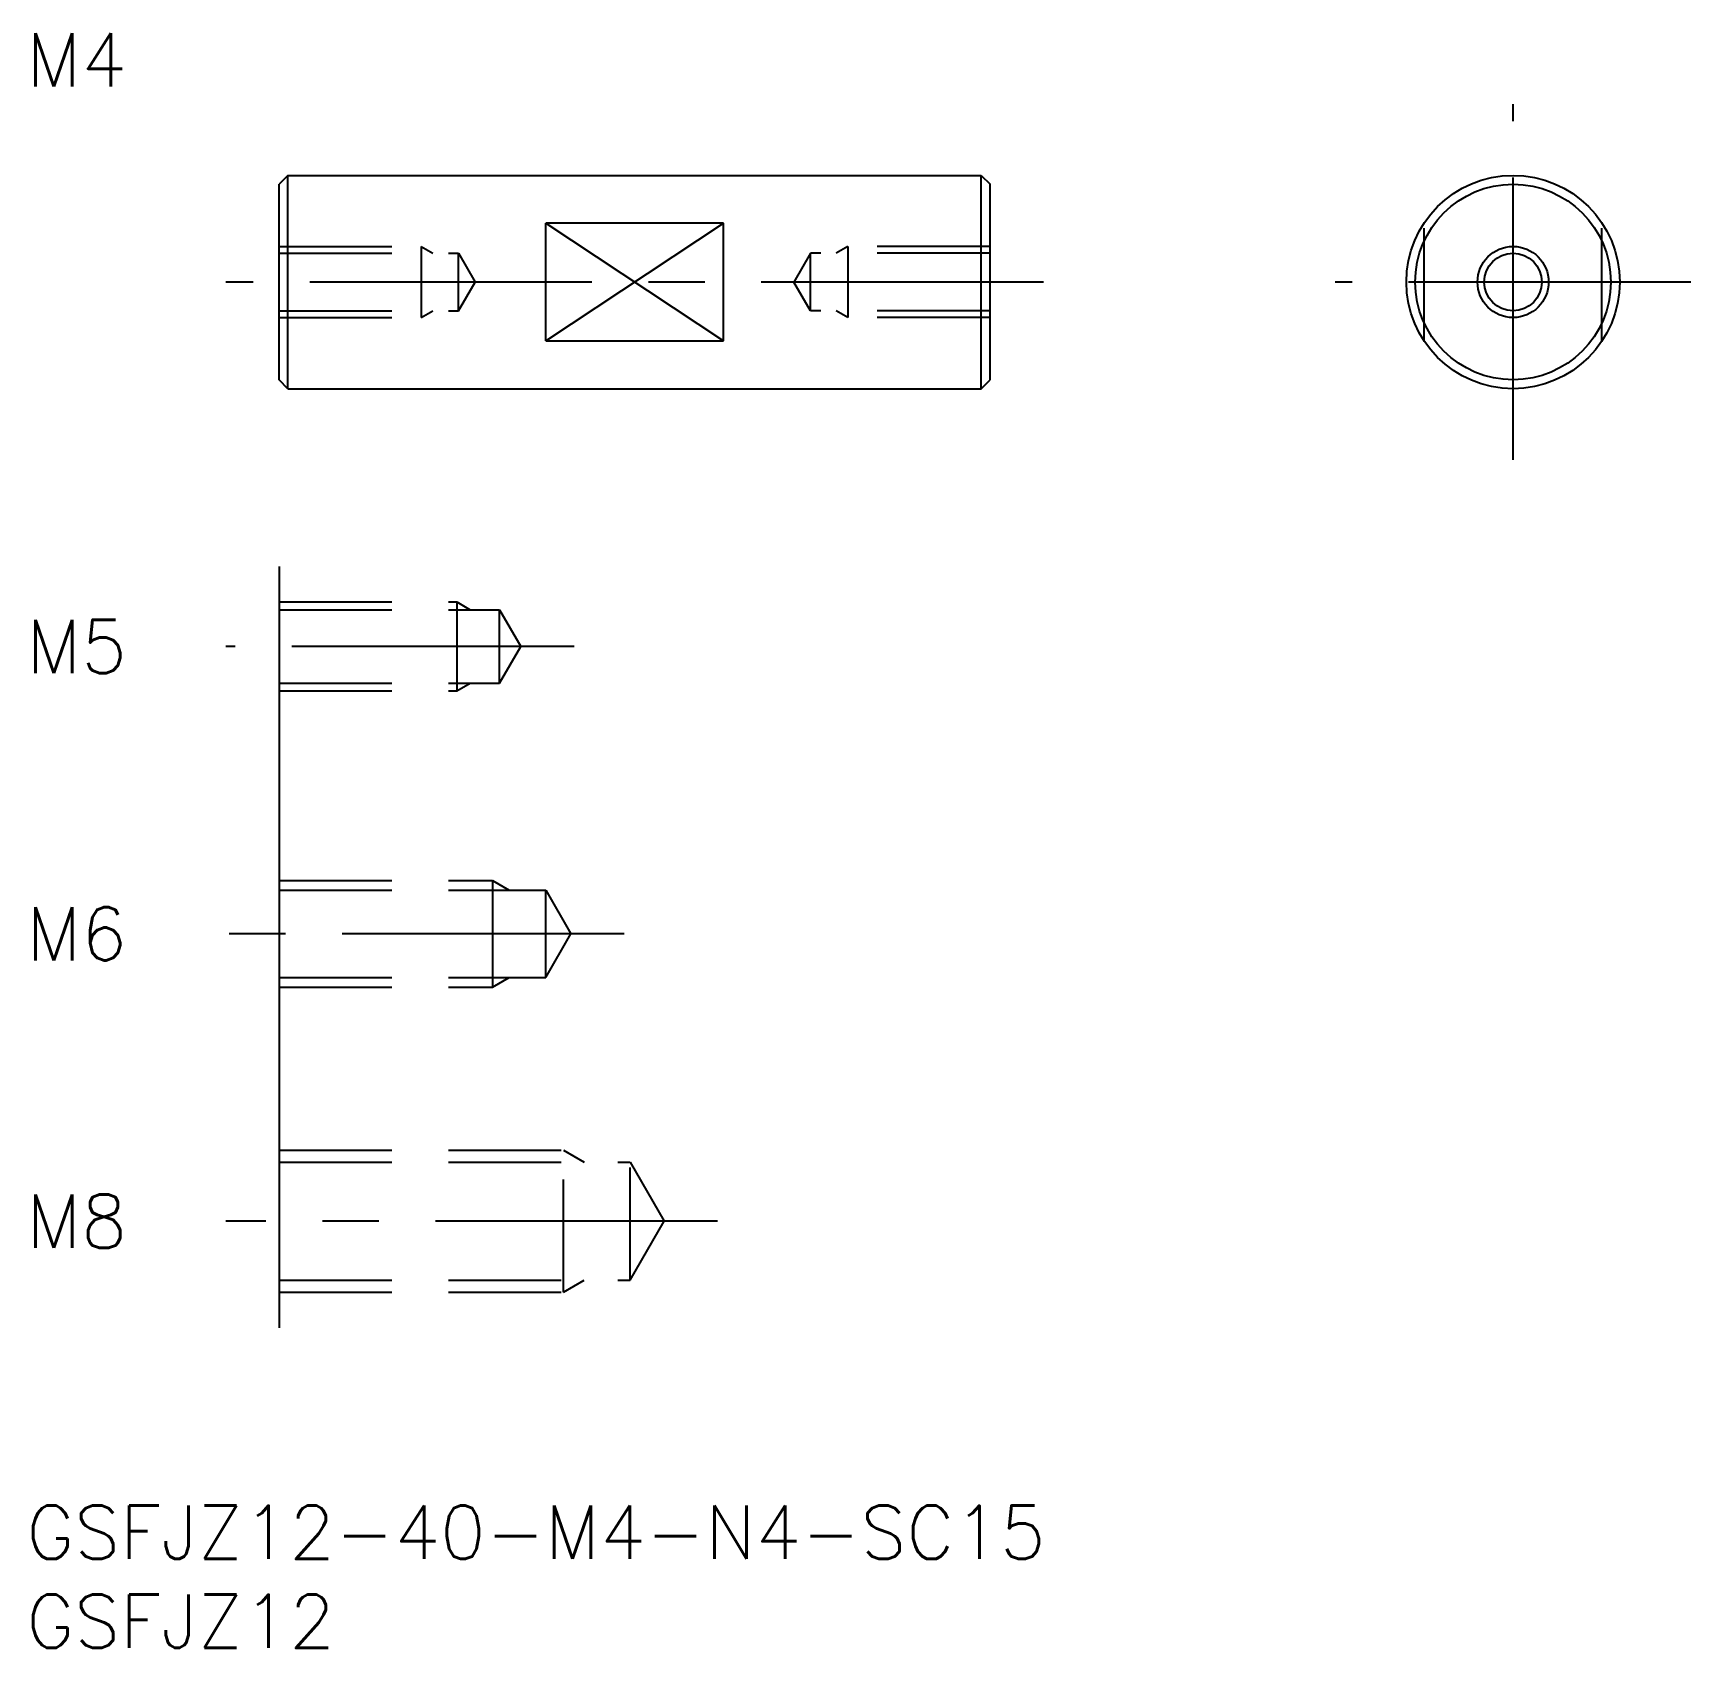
# Model space of a CAD drawing. Extents: x 0.4 to 93.6, y -8 to 82.8.
import ezdxf

# ---------------------------------------------------------------- set-up
doc = ezdxf.new("R2010")
doc.units = 0
doc.header["$LTSCALE"] = 0.5
doc.linetypes.add('CENTER', pattern=[50.8, 31.75, -6.35, 6.35, -6.35])
doc.linetypes.add('DASHED', pattern=[19.05, 12.7, -6.35])
for name, color, linetype in [('MSM_CENTER', 1, 'CENTER'), ('MSM_CONTINUOUS', 7, 'CONTINUOUS'), ('MSM_DASHED', 4, 'DASHED'), ('MSM_NARROW', 5, 'CONTINUOUS'), ('MSM_PART_NUMBER', 7, 'CONTINUOUS')]:
    doc.layers.add(name, color=color, linetype=linetype)
doc.styles.get("Standard").update_dxf_attribs({"font": 'txt.shx', "height": 1.5, "bigfont": 'bigfont.shx'})

# ---------------------------------------------------------------- blocks, each defined once
blk = doc.blocks.new('*U21')
at = {"layer": 'MSM_PART_NUMBER'}
blk.add_text('GSFJZ12-40-M4-N4-SC15', height=3, dxfattribs=at).set_placement((0, -3))
blk = doc.blocks.new('*U22')
at = {"layer": 'MSM_PART_NUMBER'}
blk.add_text('GSFJZ12', height=3, dxfattribs=at).set_placement((0, -8))

msp = doc.modelspace()

# ---------------------------------------------------------------- linework, layer by layer
at = {"layer": 'MSM_CENTER'}
for p, q in [((83.625, 58.835), (83.625, 78.835)), ((57.214, 68.835), (11.214, 68.835)), ((93.625, 68.835), (73.625, 68.835)), ((30.807, 48.335), (11.214, 48.335)), ((33.633, 32.168), (11.214, 32.168)), ((38.882, 16), (11.214, 16))]:
    msp.add_line(p, q, dxfattribs=at)
at = {"layer": 'MSM_CONTINUOUS'}
for p, q in [((14.714, 74.835), (14.214, 74.335)), ((14.714, 62.835), (14.714, 74.835)), ((14.714, 74.835), (53.714, 74.835)), ((53.714, 62.835), (53.714, 74.835)), ((53.714, 74.835), (54.214, 74.335)), ((14.214, 63.335), (14.214, 74.335)), ((54.214, 63.335), (54.214, 74.335)), ((29.214, 65.519), (29.214, 72.152)), ((39.214, 72.152), (29.214, 72.152)), ((39.214, 65.519), (39.214, 72.152)), ((29.214, 65.519), (39.214, 65.519)), ((14.714, 62.835), (14.214, 63.335)), ((14.714, 62.835), (53.714, 62.835)), ((53.714, 62.835), (54.214, 63.335)), ((14.214, 52.835), (14.214, 10))]:
    msp.add_line(p, q, dxfattribs=at)
for radius in [6, 5.5, 1.621]:
    msp.add_circle((83.625, 68.835), radius, dxfattribs=at)
at = {"layer": 'MSM_DASHED'}
for p, q in [((78.625, 65.519), (78.625, 72.152)), ((88.625, 65.519), (88.625, 72.152)), ((14.214, 70.835), (22.214, 70.835)), ((14.214, 70.456), (24.314, 70.456)), ((22.214, 70.835), (22.214, 66.835)), ((22.214, 70.835), (22.87, 70.456)), ((24.314, 67.214), (24.314, 70.456)), ((24.314, 70.456), (25.249, 68.835)), ((44.114, 70.456), (43.178, 68.835)), ((44.114, 67.214), (44.114, 70.456)), ((54.214, 70.456), (44.114, 70.456)), ((46.214, 70.835), (45.557, 70.456)), ((54.214, 70.835), (46.214, 70.835)), ((46.214, 70.835), (46.214, 66.835)), ((24.314, 67.214), (25.249, 68.835)), ((44.114, 67.214), (43.178, 68.835)), ((14.214, 67.214), (24.314, 67.214)), ((22.214, 66.835), (22.87, 67.214)), ((54.214, 67.214), (44.114, 67.214)), ((46.214, 66.835), (45.557, 67.214)), ((14.214, 66.835), (22.214, 66.835)), ((54.214, 66.835), (46.214, 66.835)), ((14.214, 50.835), (24.214, 50.835)), ((14.214, 50.402), (26.614, 50.402)), ((24.214, 50.835), (24.214, 45.835)), ((24.214, 50.835), (24.964, 50.402)), ((26.614, 46.268), (26.614, 50.402)), ((26.614, 50.402), (27.807, 48.335)), ((26.614, 46.268), (27.807, 48.335)), ((14.214, 46.268), (26.614, 46.268)), ((14.214, 45.835), (24.214, 45.835)), ((24.214, 45.835), (24.964, 46.268)), ((14.214, 35.168), (26.214, 35.168)), ((14.214, 34.626), (29.214, 34.626)), ((26.214, 35.168), (26.214, 29.168)), ((26.214, 35.168), (27.152, 34.626)), ((29.214, 29.709), (29.214, 34.626)), ((29.214, 34.626), (30.633, 32.168)), ((29.214, 29.709), (30.633, 32.168)), ((14.214, 29.709), (29.214, 29.709)), ((14.214, 29.168), (26.214, 29.168)), ((26.214, 29.168), (27.152, 29.709)), ((14.214, 20), (30.214, 20)), ((30.214, 12), (30.214, 20)), ((30.214, 20), (31.385, 19.323)), ((14.214, 19.323), (33.964, 19.323)), ((33.964, 12.676), (33.964, 19.323)), ((33.964, 19.323), (35.882, 16)), ((33.964, 12.676), (35.882, 16)), ((14.214, 12.676), (33.964, 12.676)), ((30.214, 12), (31.385, 12.676)), ((14.214, 12), (30.214, 12))]:
    msp.add_line(p, q, dxfattribs=at)
at = {"layer": 'MSM_NARROW'}
for p, q in [((29.214, 72.152), (39.214, 65.519)), ((29.214, 65.519), (39.214, 72.152))]:
    msp.add_line(p, q, dxfattribs=at)
msp.add_circle((83.625, 68.835), 2, dxfattribs=at)

# ---------------------------------------------------------------- block references
at = {"layer": 'MSM_CONTINUOUS'}
for name in ['*U21', '*U22']:
    msp.add_blockref(name, (0, 0), dxfattribs=at)

# ---------------------------------------------------------------- texts
at = {"layer": 'MSM_PART_NUMBER'}
for s, p in [('M4', (0, 79.835)), ('M5', (0, 46.835)), ('M6', (0, 30.668)), ('M8', (0, 14.5))]:
    msp.add_text(s, height=3, dxfattribs=at).set_placement(p)

doc.saveas('drawing.dxf')
